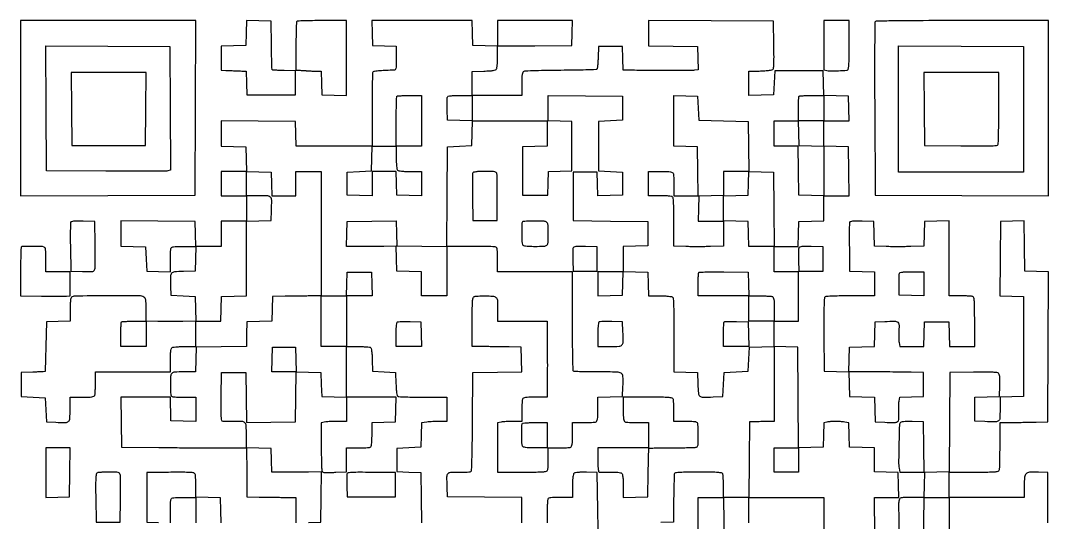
# Model space of a CAD drawing. Extents: x 179 to 1071, y 112 to 1107.
# Drawn here: x 179 to 1071, y 671 to 1107 of the extents above; entities that cross this region are included whole.
import ezdxf

# ---------------------------------------------------------------- set-up
doc = ezdxf.new("R2010")
doc.units = 0

msp = doc.modelspace()

# ---------------------------------------------------------------- linework, layer by layer
for points in [[(179, 1030.993714), (179, 954.987428), (254.75, 955.243714), (330.5, 955.5), (330.756286, 1031.25), (331.012572, 1107), (255.006286, 1107), (179, 1107)], [(223.235953, 1030.25), (223.5, 998.5), (255.5, 998.5), (287.5, 998.5), (287.764047, 1030.25), (288.028094, 1062), (255.5, 1062), (222.971906, 1062)], [(789, 965.533832), (789, 955.067663), (778.25, 954.783832), (767.5, 954.5), (767.216168, 943.75), (766.932337, 933), (777.966168, 933), (789, 933), (789, 943.966168), (789, 954.932337), (799.75, 955.216168), (810.5, 955.5), (810.784983, 965.75), (811.069966, 976), (800.034983, 976), (789, 976)], [(680, 878.466168), (680, 867.932337), (690.75, 868.216168), (701.5, 868.5), (701.784983, 878.75), (702.069966, 889), (691.034983, 889), (680, 889)], [(201, 714.465017), (201, 692.930034), (211.25, 693.215017), (221.5, 693.5), (221.769888, 714.75), (222.039775, 736), (211.519888, 736), (201, 736)], [(854, 725.5), (854, 715), (843.5, 715), (833, 715), (833, 725.5), (833, 736), (843.5, 736), (854, 736)]]:
    msp.add_lwpolyline(points, close=True)
for points in [[(920.236336, 660.25), (919.972671, 693), (930.520167, 693), (941.067663, 693), (940.783832, 703.75), (940.5, 714.5), (930.25, 714.784983), (920, 715.069966), (920, 725.501151), (920, 735.932337), (909.25, 736.216168), (898.5, 736.5), (898.217003, 747.167677), (897.934007, 757.835354), (894.217003, 758.41016, 0.023881), (890.533532, 758.800863, 0.015007), (886.204613, 758.921712, 0.015053), (882.008399, 758.786519, 0.031895), (878.783099, 758.37771), (876.066199, 757.855629), (875.783099, 747.177815), (875.5, 736.5), (864.760536, 736.216275), (854.021072, 735.93255), (853.760536, 779.716275), (853.5, 823.5), (843.25, 823.784983), (833, 824.069966), (833, 835.034983), (833, 846), (843.5, 846), (854, 846), (854, 867.5), (854, 889), (843.5, 889), (833, 889), (833, 900), (833, 911), (843.466168, 911), (853.932337, 911), (854.216168, 921.75), (854.5, 932.5), (865.25, 932.783832), (876, 933.067663), (876, 944.033832), (876, 955), (887.019888, 955), (898.039775, 955), (897.769888, 976.25), (897.5, 997.5), (886.75, 997.783832), (876, 998.067663), (876, 1009.033832), (876, 1020), (887.033832, 1020), (898.067663, 1020), (897.783832, 1030.75), (897.5, 1041.5), (886.783492, 1041.783492), (876.066984, 1042.066984), (875.783492, 1052.783492), (875.5, 1063.5), (854.5, 1063.493916), (833.5, 1063.487833), (833, 1052.993916), (832.5, 1042.5), (821.75, 1042.216168), (811, 1041.932337), (811, 1052.466168), (811, 1063), (816.25, 1063.099481, 0.008072), (821.208049, 1063.273527, 0.009238), (825.93922, 1063.60386, 0.007929), (829.938519, 1064.021455, 0.060621), (831.77036, 1064.471662, 0.2847), (832.43372, 1065.337085, 0.013063), (832.717489, 1069.210038, 0.012376), (832.851667, 1075.235842, 0.002632), (832.77036, 1085.726428), (832.5, 1106.5), (778.25, 1106.758612), (724, 1107.017225), (724, 1096.0285), (724, 1085.039775), (745.25, 1084.769888), (766.5, 1084.5), (766.783479, 1074.386275), (767.066957, 1064.27255), (763.783479, 1063.841506, -0.032212), (760.199431, 1063.604151, -0.000751), (743.271388, 1063.600335, -0.001831), (725.027084, 1063.690427, -0.00199), (707.284983, 1063.913631), (702.069966, 1064), (701.784983, 1074.25), (701.5, 1084.5), (691, 1084.5), (680.5, 1084.5), (680.209289, 1075.009289, -0.007421), (680.041272, 1071.316151, -0.0109), (679.774745, 1068.077245, -0.006487), (679.45923, 1065.390021, -0.16537), (679.138224, 1064.738224, -0.190426), (678.401379, 1064.418798, -0.000836), (669.6486, 1064.147079, -0.003832), (659.650339, 1063.930116, -0.002389), (647.928935, 1063.821632, 0.002669), (636.140273, 1063.705911, 0.004087), (625.924437, 1063.467536, 0.001481), (617.141944, 1063.164709, 0.107292), (615.75, 1062.807513, 0.161388), (614.834885, 1061.893162, 0.076594), (614.315929, 1060.28916, 0.034546), (614.06045, 1057.488016, 0.005472), (614, 1051.964816), (614, 1042), (592.5, 1042), (571, 1042), (571, 1052.406293), (571, 1062.812585), (581.037773, 1063.156293, 0.007004), (585.992145, 1063.395461, 0.026018), (589.096394, 1063.751734, 0.040708), (591.075278, 1064.252106, 0.171312), (592.02246, 1065, 0.108928), (592.395375, 1066.034112, 0.009928), (592.695717, 1068.772493, 0.012482), (592.909696, 1072.089304, 0.009451), (592.984687, 1075.736147), (593, 1084.972294), (625.25, 1085.236147), (657.5, 1085.5), (657.783832, 1096.25), (658.067663, 1107), (625.533832, 1107), (593, 1107), (593, 1095.966168), (593, 1084.932337), (582.25, 1085.216168), (571.5, 1085.5), (571.216168, 1096.25), (570.932337, 1107), (527.432337, 1107), (483.932337, 1107), (484.216168, 1096.25), (484.5, 1085.5), (494.75, 1085.215017), (505, 1084.930034), (505, 1074.465017, -0.003275), (504.955911, 1067.733964, -0.04944), (504.69493, 1065.411428, -0.18565), (504.017191, 1064.37204, -0.151473), (502.75, 1063.944787, 0.00558), (496.467022, 1063.720427, 0.008079), (490.924409, 1063.370713, 0.004836), (486.30096, 1062.95887, 0.114258), (485.067879, 1062.541951, 0.248513), (484.546994, 1061.653076, 0.002541), (484.263524, 1054.162652, 0.006092), (484.060008, 1044.265948, 0.002094), (484, 1029.940983), (484, 998), (451.033832, 998), (418.067663, 998), (417.783832, 1008.75), (417.5, 1019.5), (385.25, 1019.763853), (353, 1020.027706), (353, 1009.047685), (353, 998.067663), (363.75, 997.783832), (374.5, 997.5), (374.783832, 986.75), (375.067663, 976), (364.033832, 976), (353, 976), (353, 965.5), (353, 955), (364, 955), (375, 955), (375, 944), (375, 933), (364, 933), (353, 933), (353, 922), (353, 911), (342.033832, 911), (331.067663, 911), (330.783832, 921.75), (330.5, 932.5), (298.25, 932.763853), (266, 933.027706), (266, 922.047685), (266, 911.067663), (276.75, 910.783832), (287.5, 910.5), (288, 900), (288.5, 889.5), (298.75, 889.215017), (309, 888.930034), (309, 899.358028, -0.005326), (309.059519, 904.945911, -0.030277), (309.302474, 907.908024, -0.062914), (309.767284, 909.600436, -0.205495), (310.581787, 910.393011, -0.0721), (311.638889, 910.632128, -0.005887), (314.475463, 910.821697, -0.007809), (317.880092, 910.955696, -0.00593), (321.615619, 911), (331.067663, 911), (330.783832, 900.25), (330.5, 889.5), (320.2603, 889.215131, 0.013482), (312.473421, 888.788181, 0.195806), (310.060296, 887.567079, 0.179106), (309.075074, 884.958841, 0.010944), (309.203496, 876.496645), (309.5, 868.5), (320, 868), (330.5, 867.5), (330.783193, 856.812989), (331.066386, 846.125978), (319.783193, 845.812989, -0.004045), (314.718417, 845.71349, -0.00255), (308.8035, 845.675316, -0.00256), (302.986655, 845.697217, -0.0047), (298.25, 845.783832), (288, 846.067663), (288, 855.998648, 0.005179), (287.94068, 861.725566, 0.038473), (287.675276, 864.435584, 0.091218), (287.101224, 865.977194, 0.136081), (286.066458, 866.964433, 0.122719), (282.141843, 867.954768, 0.00134), (254.320934, 867.962589, 0.00101), (226.084558, 867.837789, 0.173275), (223.27561, 866.813773, 0.166026), (222.687535, 865.852488, 0.025877), (222.30929, 863.625324, 0.0212), (222.071472, 860.421449, 0.007925), (222, 855.912538), (222, 846.069966), (211.75, 845.784983), (201.5, 845.5), (200.949707, 824, -0.000845), (200.724348, 815.741147, -0.001388), (200.502398, 808.752464, -0.000118), (200.28465, 802.490608, -0.180292), (200.199707, 802.284983, -0.195518), (200.004695, 802.194095, -0.000539), (197.047726, 802.049414, -0.003093), (193.694005, 801.909729, -0.001911), (189.75, 801.784983), (179.5, 801.5), (179.5, 791), (179.5, 780.5), (190, 780), (200.5, 779.5), (201, 769), (201.5, 758.5), (209.496645, 758.203496, 0.010844), (218.056021, 758.071897, 0.184361), (220.636063, 759.0754, 0.198492), (221.794046, 761.513975, 0.012862), (222, 769.519052), (222, 780), (232.393011, 780, 0.005351), (237.960143, 780.059586, 0.030363), (240.913621, 780.30265, 0.063068), (242.601595, 780.76761, 0.205218), (243.393011, 781.581787, 0.07203), (243.632106, 782.638111, 0.005915), (243.821697, 785.465525, 0.007831), (243.955695, 788.859224, 0.005951), (244, 792.581787), (244, 802), (276.5, 802), (309, 802), (309, 811.8, -0.008695), (309.074295, 816.071747, -0.018472), (309.311224, 819.369558, -0.019349), (309.671932, 821.799696, -0.150969), (310.2, 822.8, -0.150969), (311.200304, 823.328068, -0.019349), (313.630442, 823.688776, -0.018472), (316.928253, 823.925705, -0.008695), (321.2, 824), (331, 824), (331, 835), (331, 846), (341.966168, 846), (352.932337, 846), (353.216168, 856.75), (353.5, 867.5), (364.25, 867.783832), (375, 868.067663), (375, 900.5), (375, 932.932337), (385.75, 933.216168), (396.5, 933.5), (396.795054, 942, 0.009927), (396.928151, 950.965089, 0.179688), (395.933469, 953.602972, 0.203196), (393.50249, 954.788355, 0.01319), (385.480948, 955), (375, 955), (375, 965.533832), (375, 976.067663), (385.75, 975.783832), (396.5, 975.5), (396.784983, 965.25), (397.069966, 955), (407.534983, 955), (418, 955), (418, 965.5), (418, 976), (429, 976), (440, 976), (440, 922), (440, 868), (429.75, 867.902492, 0.000362), (425.032594, 867.8542, 0.000201), (419.279688, 867.788832, 0.0002), (413.45558, 867.717978, 0.000324), (408.5, 867.652492), (397.5, 867.5), (397.216508, 856.783492), (396.933016, 846.066984), (386.216508, 845.783492), (375.5, 845.5), (375.216365, 834.769409), (374.93273, 824.038817), (353.216365, 823.769409), (331.5, 823.5), (331.216168, 812.75), (330.932337, 802), (320.5828, 802, 0.013006), (312.694238, 801.794773, 0.196913), (310.266387, 800.649204, 0.176581), (309.203904, 798.075541, 0.010071), (309.013655, 789.356989, 0.00766), (309.071521, 785.115935, 0.037109), (309.319308, 782.722219, 0.073747), (309.79184, 781.317789, 0.185226), (310.581787, 780.606989, 0.07203), (311.638111, 780.367894, 0.005915), (314.465525, 780.178303, 0.007831), (317.859224, 780.044305, 0.005951), (321.581787, 780), (331, 780), (331, 769.466168), (331, 758.932337), (320.25, 759.216168), (309.5, 759.5), (309.395178, 764.5, 0.000547), (309.344591, 766.793283, 0.000309), (309.278501, 769.573437, 0.000308), (309.208383, 772.377327, 0.000507), (309.145178, 774.75), (309, 780), (287.480498, 780), (265.960995, 780), (266.230498, 758.25), (266.5, 736.5), (299, 736.287155, 0.000274), (313.033696, 736.202927, 0.000211), (328.336345, 736.125919, 0.000213), (342.631168, 736.066122, 0.000512), (353.230112, 736.037155), (374.960225, 736), (375.230112, 714.75), (375.5, 693.5), (386, 693.296894, 0.001202), (390.797098, 693.215634, 0.000693), (396.573437, 693.139675, 0.000692), (402.373532, 693.079466, 0.001159), (407.25, 693.046894), (418, 693), (418, 682), (418, 671)], [(614, 671), (614, 681.986147), (614, 692.972294), (581.75, 693.236147), (549.5, 693.5), (549.204946, 702, -0.009442), (549.062909, 710.980988, -0.170185), (550.008856, 713.653353, -0.215411), (552.338827, 714.834282, -0.016235), (559.599255, 714.923592, 0.009199), (563.318365, 714.917009, 0.013296), (566.602507, 715.059031, 0.008936), (569.304717, 715.296566, 0.171618), (570.054646, 715.654646, 0.191112), (570.447476, 716.564116, 0.000692), (570.788572, 728.456116, 0.003384), (571.072049, 742.265844, 0.001902), (571.238982, 759.038982), (571.5, 801.5), (592.783629, 801.769986), (614.067258, 802.039971), (613.783629, 812.769986), (613.5, 823.5), (603, 823.675726, 0.000788), (598.202906, 823.748445, 0.000454), (592.426563, 823.821651, 0.000454), (586.626468, 823.884622, 0.00076), (581.75, 823.925726), (571, 824), (571, 845.393011, -0.002045), (571.049566, 857.514173, -0.015901), (571.275578, 863.164693, -0.030015), (571.696146, 866.337463, -0.258697), (572.581787, 867.393011, -0.069666), (573.612488, 867.631409, -0.006839), (576.16144, 867.821697, -0.008541), (579.220668, 867.955641, -0.006668), (582.546604, 868, -0.021358), (588.706034, 867.736777, -0.147987), (591.480535, 866.630986, -0.194869), (592.77219, 864.336814, -0.041796), (592.978634, 859.682384, 0.005098), (592.922241, 857.739797, 0.002709), (592.889974, 855.333263, 0.002695), (592.883579, 852.872867, 0.004182), (592.907263, 850.75), (593, 846), (614.5, 846), (636, 846), (636.058036, 836.25, -0.00064), (636.118849, 823.231884, -0.000695), (636.14419, 810.563752, -0.000743), (636.134231, 799.191061, -0.00151), (636.086114, 790.25), (636, 780), (625.606989, 780, 0.005351), (620.039857, 779.940414, 0.030363), (617.086379, 779.69735, 0.063068), (615.398405, 779.23239, 0.205218), (614.606989, 778.418213, 0.070946), (614.368222, 777.373807, 0.006338), (614.178303, 774.68135, 0.008159), (614.044331, 771.449196, 0.006277), (614, 767.918213), (614, 759), (606.625, 759, 0.007518), (603.572264, 758.954094, 0.007345), (600.498437, 758.816406, 0.007268), (597.804077, 758.616689, 0.027225), (596.125, 758.375), (593, 757.75), (593, 736.375), (593, 715), (614.393011, 715, 0.002045), (626.514173, 715.049566, 0.015901), (632.164693, 715.275578, 0.030015), (635.337463, 715.696146, 0.258697), (636.393011, 716.581787, 0.070946), (636.631778, 717.626193, 0.006338), (636.821697, 720.31865, 0.008159), (636.955669, 723.550804, 0.006277), (637, 727.081787), (637, 736), (645.918213, 736, 0.006277), (649.449196, 736.044331, 0.008159), (652.68135, 736.178303, 0.006338), (655.373807, 736.368222, 0.070946), (656.418213, 736.606989, 0.205218), (657.23239, 737.398405, 0.063068), (657.69735, 739.086379, 0.030363), (657.940414, 742.039857, 0.005351), (658, 747.606989), (658, 758), (667.418213, 758, 0.005951), (671.140776, 758.044305, 0.007831), (674.534475, 758.178303, 0.005915), (677.361889, 758.367894, 0.07203), (678.418213, 758.606989, 0.20495), (679.232073, 759.397282, 0.063217), (679.697178, 761.080966, 0.030446), (679.940349, 764.026092, 0.005377), (680, 769.573157), (680, 779.932337), (690.75, 780.216168), (701.5, 780.5), (701.795054, 789, 0.016626), (701.808325, 798.158878, 0.253736), (700.263919, 800.802115, 0.13331), (696.677207, 801.833375, 0.003728), (680.427934, 801.954545, -0.002646), (672.485055, 801.996578, -0.004121), (665.641265, 802.125433, -0.001283), (659.721873, 802.300896, -0.131087), (658.941282, 802.53629, -0.253402), (658.524276, 803.263147, -0.000721), (658.258867, 814.767474, -0.003642), (658.061967, 828.496959, -0.001764), (658, 846.059017), (658, 889), (625.5, 889), (593, 889), (593, 899.393011, 0.005351), (592.940414, 904.960143, 0.030363), (592.69735, 907.913621, 0.063068), (592.23239, 909.601595, 0.205218), (591.418213, 910.393011, 0.083081), (590.220188, 910.636645, 0.001833), (584.287296, 910.821697, 0.004115), (577.323671, 910.956006, 0.002764), (569.363986, 911), (548.891548, 911), (549.004205, 900.25, -0.001254), (549.043219, 895.356276, -0.000736), (549.066605, 889.5, -0.000736), (549.072759, 883.643721, -0.001254), (549.058431, 878.75), (549, 868), (538, 868), (527, 868), (527, 878.466168), (527, 888.932337), (516.25, 889.216168), (505.5, 889.5), (505.215624, 900.303679), (504.931248, 911.107358), (494.215624, 910.995248, -0.001257), (489.332855, 910.956441, -0.000734), (483.479964, 910.933234, -0.000734), (477.620592, 910.927205, -0.001245), (472.716168, 910.941569), (461.932337, 911), (462.216168, 921.75), (462.5, 932.5), (483.715968, 932.769789), (504.931935, 933.039577), (505.215968, 922.269789), (505.5, 911.5), (527.239363, 911.230527), (548.978726, 910.961055), (549.239363, 954.230527), (549.5, 997.5), (560, 998), (570.5, 998.5), (570.783485, 1009.215829), (571.06697, 1019.931657), (560.283485, 1020.215829), (549.5, 1020.5), (549.210159, 1029.924983, -0.005394), (549.136178, 1033.631743, -0.007376), (549.154817, 1036.970602, -0.005045), (549.239658, 1039.758353, -0.081654), (549.428774, 1040.674983, -0.241018), (550.150647, 1041.322788, -0.034741), (552.157558, 1041.706476, -0.023677), (555.342601, 1041.936534, -0.00619), (560.468615, 1042), (571, 1042), (571, 1031), (571, 1020), (603.5, 1020), (636, 1020), (636, 1009.033832), (636, 998.067663), (625.25, 997.783832), (614.5, 997.5), (614.5, 976.5), (614.5, 955.5), (625.5, 955.5), (636.5, 955.5), (636.784601, 965.715399), (637.069202, 975.930798), (647.284601, 976.215399), (657.5, 976.5), (657.5, 998), (657.5, 1019.5), (647.25, 1019.784983), (637, 1020.069966), (637, 1031.048836), (637, 1042.027706), (669.25, 1041.763853), (701.5, 1041.5), (701.5, 1031), (701.5, 1020.5), (691, 1020), (680.5, 1019.5), (680.5, 998), (680.5, 976.5), (691, 976), (701.5, 975.5), (701.5, 965.5), (701.5, 955.5), (690.785353, 955.216527), (680.070705, 954.933054), (679.785353, 965.216527), (679.5, 975.5), (669, 975.5), (658.5, 975.5), (658.5, 954.5), (658.5, 933.5), (691, 933), (723.5, 932.5), (723.5, 922), (723.5, 911.5), (712.75, 911.216168), (702, 910.932337), (702, 900), (702, 889.067663), (712.75, 888.783832), (723.5, 888.5), (723.784983, 878.25), (724.069966, 868), (733.834983, 868, -0.00874), (738.089346, 867.925625, -0.018513), (741.377065, 867.688556, -0.019392), (743.800997, 867.327709, -0.150838), (744.8, 866.8, -0.184164), (745.419999, 865.415935, -0.00513), (745.731111, 858.751177, -0.0072), (745.941816, 849.169747, -0.001897), (746, 833.834983), (746, 802.069966), (756.25, 801.784983), (766.5, 801.5), (766.784869, 791.2603, 0.013827), (767.218122, 783.45705, 0.200378), (768.466432, 781.051258, 0.174565), (771.13313, 780.074823, 0.010012), (780, 780.204946), (788.5, 780.5), (789, 791), (789.5, 801.5), (800, 802), (810.5, 802.5), (811, 813), (811.5, 823.5), (822.25, 823.783832), (833, 824.067663), (833, 791.533832), (833, 759), (829.25, 758.939517, 0.001334), (827.337915, 758.903575, 0.000447), (824.545313, 758.84113, 0.000445), (821.454977, 758.76651, 0.000509), (818.5, 758.689517), (811.5, 758.5), (811.236292, 725.715545), (810.972583, 692.931089), (832.736292, 693.001185, -0.000282), (841.855632, 693.025405, -0.000258), (851.258994, 693.040221, -0.000258), (859.662025, 693.044804, -0.000838), (865.230498, 693.035641), (875.960995, 693), (876.230498, 671.25), (876.5, 649.5)], [(1070.5, 671), (1070.5, 714.5), (1062.259538, 714.790288, 0.017872), (1054.49937, 714.786195, 0.184841), (1051.608188, 713.557606, 0.185014), (1050.277655, 710.713153, 0.017911), (1050, 702.964816), (1050, 693), (1017.5, 693), (985, 693), (985, 704), (985, 715), (1006.393011, 715, 0.002045), (1018.514173, 715.049566, 0.015901), (1024.164693, 715.275578, 0.030015), (1027.337463, 715.696146, 0.258697), (1028.393011, 716.581787, 0.082815), (1028.636501, 717.775876, 0.001919), (1028.821697, 723.5499, 0.004216), (1028.955997, 730.334577, 0.00284), (1029, 738.081787), (1029, 758), (1039.75, 758.103259, 0.000377), (1044.591763, 758.153419, 0.000234), (1050.279687, 758.219291, 0.000234), (1055.896406, 758.289594, 0.000422), (1060.5, 758.353259), (1070.5, 758.5), (1070.75723, 823.714937), (1071.014459, 888.929874), (1060.75723, 889.214937), (1050.5, 889.5), (1050.230401, 911.284767), (1049.960802, 933.069533), (1039.730401, 932.784767), (1029.5, 932.5), (1029.236193, 900.285136), (1028.972387, 868.070271), (1039.236193, 867.785136), (1049.5, 867.5), (1049.5, 824), (1049.5, 780.5), (1039.25, 780.215017), (1029, 779.930034), (1029, 769.581594, -0.011689), (1028.815101, 761.673457, -0.213683), (1027.706676, 759.47936, -0.17416), (1025.230731, 758.611556, -0.007302), (1015.75, 758.823474), (1007, 759.146947), (1007, 769.539642), (1007, 779.932337), (1017.75, 780.216168), (1028.5, 780.5), (1028.784391, 790.099013, 0.006995), (1028.859386, 794.897147, 0.026499), (1028.70541, 797.893244, 0.042577), (1028.334732, 799.82653, 0.152039), (1027.65651, 800.870108, 0.154375), (1026.27089, 801.433841, 0.009682), (1021.812045, 801.704822, 0.010399), (1015.430249, 801.835917, 0.003262), (1005.87212, 801.771094), (985.5, 801.5), (985.239403, 758.283724), (984.978805, 715.067448), (974.239403, 714.783724), (963.5, 714.5), (963.216168, 703.75), (962.932337, 693), (952.573157, 693, 0.00574), (947.230638, 692.938667, 0.027745), (944.204923, 692.700856, 0.050876), (942.413809, 692.270931, 0.220249), (941.649257, 691.528361, 0.092552), (940.997771, 687.984983, 0.002153), (941.118136, 670.921543, 0.001755), (941.375449, 653.617629, 0.118809)], [(428.769409, 671.216365), (439.5, 671.5), (439.769762, 693.34307), (440.039523, 715.18614), (428.769762, 714.984003, -0.002085), (423.712633, 714.914388, -0.001316), (417.809831, 714.873282, -0.001321), (412.007122, 714.863476, -0.002431), (407.284983, 714.890933), (397.069966, 715), (396.784983, 725.25), (396.5, 735.5), (385.75, 735.783832), (375, 736.067663), (375, 746.966444, 0.011627), (374.806437, 755.289274, 0.179699), (373.704635, 757.880046, 0.199326), (371.225391, 758.985997, 0.01479), (363.653229, 758.959644, -0.002513), (360.784692, 758.879209, -0.003004), (358.081357, 758.833246, -0.002589), (355.802733, 758.819994, -0.01968), (354.730112, 758.861543, -0.311087), (353.726515, 759.675215, -0.054133), (353.270254, 762.208785, -0.019039), (353.108046, 767.28505, -0.001643), (353.230112, 780.25), (353.5, 801.5), (364, 801.5), (374.5, 801.5), (374.769438, 779.773026), (375.038876, 758.046051), (396.269438, 758.273026), (417.5, 758.5), (417.769502, 780.25), (418.039005, 802), (407.485671, 802), (396.932337, 802), (397.216168, 812.75), (397.5, 823.5), (407.5, 823.5), (417.5, 823.5), (417.783492, 812.783492), (418.066984, 802.066984), (428.783492, 801.783492), (439.5, 801.5), (440, 791), (440.5, 780.5), (451.25, 780.216168), (462, 779.932337), (462, 801.966168), (462, 824), (451, 824), (440, 824), (440, 846), (440, 868), (450.965017, 868), (461.930034, 868), (462.215017, 878.25), (462.5, 888.5), (473, 888.5), (483.5, 888.5), (483.784983, 878.25), (484.069966, 868), (473.034983, 868), (462, 868), (462, 846), (462, 824), (471.75, 823.984687, -0.007309), (475.573123, 823.922789, -0.010173), (478.991726, 823.747767, -0.006962), (481.827893, 823.504905, -0.117226), (482.711195, 823.199653, -0.199883), (483.262532, 822.411, -0.01918), (483.684251, 820.055937, -0.019108), (484.012968, 816.800174, -0.00836), (484.211195, 812.464966), (484.5, 802.5), (494.5, 802), (504.5, 801.5), (504.788805, 791.535034, 0.00836), (504.987032, 787.199826, 0.019108), (505.315749, 783.944063, 0.01918), (505.737468, 781.589, 0.199883), (506.288805, 780.800347, 0.131294), (507.274703, 780.489938, 0.002049), (513.239524, 780.252233, 0.005289), (520.209892, 780.076871, 0.003459), (528.25, 780.015313), (549, 780), (549, 769.5), (549, 759), (542.639571, 759, 0.008299), (539.867556, 758.953989, 0.00608), (536.794191, 758.814506, 0.006146), (533.886366, 758.611198, 0.013531), (531.672069, 758.36853), (527.064996, 757.737061), (526.782498, 747.11853), (526.5, 736.5), (516, 736), (505.5, 735.5), (505.5, 725.5), (505.5, 715.5), (516, 715), (526.5, 714.5), (526.769502, 692.75), (527.039005, 671)], [(353.067663, 671), (352.783832, 681.75), (352.5, 692.5), (341.75, 692.783832), (331, 693.067663), (331, 703.51478, 0.003678), (330.951487, 710.109424, 0.04695), (330.683747, 712.566377, 0.150102), (330.014382, 713.790604, 0.137333), (328.75, 714.480522, 0.051289), (327.16757, 714.677845, 0.002227), (321.579687, 714.773489, 0.003771), (314.942521, 714.807466, 0.002678), (307.5, 714.749574), (288.5, 714.5), (288.5, 693), (288.5, 671.5), (298.75, 671.215017)], [(680.5, 649.5), (680, 682), (679.5, 714.5), (670.149285, 714.788859, 0.009044), (666.042317, 714.84141, 0.018924), (662.849829, 714.703614, 0.020746), (660.486141, 714.412685, 0.132968), (659.399285, 713.916414, 0.154085), (658.728754, 712.875583, 0.035127), (658.314808, 710.794146, 0.024181), (658.070162, 707.653266, 0.007345), (658, 702.877555), (658, 693), (647.606989, 693, 0.005351), (642.039857, 692.940414, 0.030363), (639.086379, 692.69735, 0.063068), (637.398405, 692.23239, 0.205218), (636.606989, 691.418213, 0.07203), (636.367894, 690.361889, 0.005915), (636.178303, 687.534475, 0.007831), (636.044305, 684.140776, 0.005951), (636, 680.418213), (636, 671)], [(811, 671), (811, 693), (800, 693), (789, 693), (789, 702.418213, 0.005783), (788.956981, 706.137508, 0.007659), (788.826821, 709.521123, 0.005695), (788.64285, 712.340671, 0.072592), (788.410454, 713.372758, 0.260089), (787.391027, 714.223571, 0.028438), (784.251636, 714.633114, 0.015983), (778.750798, 714.858209, 0.002234), (767.361626, 714.909091, 0.002951), (757.500107, 714.850888, 0.011439), (751.391168, 714.638937, 0.009733), (747.255525, 714.319759, 0.287702), (746.457512, 713.704545, 0.079479), (746.272337, 712.767663, 0.001055), (746.068049, 706.83196, 0.002991), (745.886766, 699.94383, 0.001957), (745.75634, 692), (745.5, 671.5), (734.75, 671.216168)], [(309, 670.930034), (309, 680.383229, -0.005929), (309.044304, 684.119197, -0.007809), (309.178303, 687.524199, -0.005887), (309.367871, 690.361085, -0.072102), (309.606989, 691.418213, -0.205218), (310.398405, 692.23239, -0.063068), (312.086379, 692.69735, -0.030363), (315.039857, 692.940414, -0.005351), (320.606989, 693), (331, 693), (331, 682), (331, 671)]]:
    msp.add_lwpolyline(points, format="xyb")
for points in [[(374.784171, 1096.283485), (374.5, 1085.5), (363.75, 1085.216168), (353, 1084.932337), (353, 1074.466168), (353, 1064), (357.25, 1063.788296, 0.001158), (359.167431, 1063.697233, 0.000711), (361.426562, 1063.598404, 0.000713), (363.661971, 1063.50699, 0.001274), (365.5, 1063.439142, -0.001213), (367.230151, 1063.375488, -0.000927), (369.122536, 1063.297757, -0.000937), (370.894512, 1063.218354, -0.002212), (372.215017, 1063.150846), (374.930034, 1063), (375.215017, 1052.75), (375.5, 1042.5), (396.5, 1042.5), (417.5, 1042.5), (417.5, 1052.909431), (417.5, 1063.318861), (407.662059, 1063.580705, -0.003918), (403.860605, 1063.711702, -0.006113), (400.589461, 1063.890184, -0.002146), (397.785404, 1064.089684, -0.179408), (397.400112, 1064.266554, -0.190311), (397.224471, 1064.671474, -0.00053), (397.030731, 1070.706769, -0.003034), (396.859865, 1077.550368, -0.001877), (396.738054, 1085.59528), (396.5, 1106.5), (385.784171, 1106.783485), (375.068343, 1107.06697)], [(418.666667, 1106.333333, 0.189545), (418.396201, 1105.712325, 0.001277), (418.195833, 1099.742708, 0.004756), (418.048097, 1092.867578, 0.002993), (418, 1084.833333), (418, 1064), (421.75, 1063.85194, -0.00343), (423.295703, 1063.780288, -0.003438), (424.839063, 1063.687483, -0.00336), (426.18439, 1063.588211, -0.01368), (427, 1063.5, 0.018873), (427.897879, 1063.412313, 0.002718), (429.738161, 1063.312517, 0.003081), (431.916958, 1063.21969, 0.002629), (434.215017, 1063.14806), (439.930034, 1063), (440.215017, 1052.75), (440.5, 1042.5), (451.25, 1042.216168), (462, 1041.932337), (462, 1074.466168), (462, 1107), (440.666667, 1107, 0.002923), (432.440703, 1106.951908, 0.00465), (425.404167, 1106.804167, 0.001222), (419.28868, 1106.603893, 0.189785)], [(876, 1085.579455), (876, 1064.158911), (878.75, 1063.632373, 0.038072), (880.917975, 1063.386187, 0.013059), (884.080322, 1063.351877, 0.008361), (888.739368, 1063.50096, 0.002156), (896.25, 1063.899556, 0.318369), (897.249305, 1064.697425, 0.049975), (897.728483, 1067.320194, 0.018528), (897.956287, 1072.519324, 0.001684), (898, 1085.5), (898, 1107), (887, 1107), (876, 1107)], [(920.460009, 1105.75, 0.090591), (920.266358, 1104.709509, 0.000109), (920.198937, 1082.982812, 0.000984), (920.176611, 1058.652573, 0.000605), (920.241394, 1030), (920.5, 955.5), (995.75, 955.243674), (1071, 954.987348), (1071, 1030.993674), (1071, 1107), (995.968615, 1107, 0.000668), (957.448289, 1106.948566, 0.003471), (936.19131, 1106.744245, 0.001205), (921.475143, 1106.465155, 0.305157)], [(308.758677, 1030.77123), (309.017354, 977.04246), (306.758677, 976.494347, -0.057902), (304.987826, 976.276519, -0.000418), (290.035361, 976.188577, -0.001589), (272.903102, 976.156579, -0.001017), (253, 976.223117), (201.5, 976.5), (201.241383, 1030.758691), (200.982767, 1085.017383), (254.741383, 1084.758691), (308.5, 1084.5)], [(1049.5, 1030), (1049.5, 975.5), (995.211905, 975.5), (940.92381, 975.5), (940.942857, 1025.75, -0.000032), (940.951538, 1045.331386, -0.000047), (940.961905, 1062.563467, -0.000022), (940.972765, 1077.239555, -0.00086), (940.980952, 1080.508612), (941, 1085.017225), (995.25, 1084.758612), (1049.5, 1084.5)], [(963.235953, 1030.25), (963.5, 998.5), (994.93202, 998.235498, 0.001697), (1010.901959, 998.155315, 0.00816), (1019.995146, 998.288929, 0.006635), (1026.009704, 998.555446, 0.241447), (1027.166708, 999.235498, 0.134731), (1027.492293, 1000.296498, 0.001088), (1027.738089, 1009.161365, 0.003824), (1027.920853, 1019.372002, 0.002438), (1027.984687, 1031.25), (1028, 1062), (995.485953, 1062), (962.971906, 1062)], [(527, 1020), (527, 998), (516, 998), (505, 998), (505, 988.2, 0.008695), (505.074295, 983.928253, 0.018472), (505.311224, 980.630442, 0.019349), (505.671932, 978.200304, 0.150969), (506.2, 977.2, 0.150969), (507.200304, 976.671932, 0.019349), (509.630442, 976.311224, 0.018472), (512.928253, 976.074295, 0.008695), (517.2, 976), (527, 976), (527, 965.466168), (527, 954.932337), (516.25, 955.216168), (505.5, 955.5), (505.215017, 965.75), (504.930034, 976), (494.465017, 976), (484, 976), (484, 965.466168), (484, 954.932337), (473.25, 955.216168), (462.5, 955.5), (462.5, 965.5), (462.5, 975.5), (473, 976), (483.5, 976.5), (483.783832, 987.25), (484.067663, 998), (494.533832, 998), (505, 998), (505, 1019.333333, -0.002923), (505.048092, 1027.559297, -0.00465), (505.195833, 1034.595833, -0.001222), (505.396107, 1040.71132, -0.189785), (505.666667, 1041.333333, -0.178563), (506.245497, 1041.600197, -0.004516), (509.172917, 1041.804167, -0.009111), (512.658388, 1041.951724, -0.006022), (516.666667, 1042), (527, 1042)], [(767, 1031), (767.5, 1020.5), (789, 1020), (810.5, 1019.5), (810.769409, 997.783635), (811.038817, 976.06727), (821.769409, 975.783635), (832.5, 975.5), (832.763853, 943.25), (833.027706, 911), (822.047685, 911), (811.067663, 911), (810.783832, 921.75), (810.5, 932.5), (799.75, 932.783832), (789, 933.067663), (789, 922.096216), (789, 911.124768), (777.75, 910.812384, -0.004056), (772.698016, 910.713112, -0.002552), (766.79375, 910.675138, -0.002561), (760.984411, 910.697181, -0.004692), (756.25, 910.783832), (746, 911.067663), (746, 931.833832, 0.003175), (745.937913, 941.609845, 0.010469), (745.721107, 948.052608, 0.00935), (745.391809, 952.538621, 0.175114), (744.8, 953.8, 0.150969), (743.799696, 954.328068, 0.019349), (741.369558, 954.688776, 0.018472), (738.071747, 954.925705, 0.008695), (733.8, 955), (724, 955), (724, 965.5), (724, 976), (734.393011, 976, -0.005351), (739.960143, 975.940414, -0.030363), (742.913621, 975.69735, -0.063068), (744.601595, 975.23239, -0.205218), (745.393011, 974.418213, -0.070946), (745.631778, 973.373807, -0.006338), (745.821697, 970.68135, -0.008159), (745.955669, 967.449196, -0.006277), (746, 963.918213), (746, 955), (756.519888, 955), (767.039775, 955), (766.769888, 976.25), (766.5, 997.5), (756.25, 997.784983), (746, 998.069966), (746, 1020.069966), (746, 1042.069966), (756.25, 1041.784983), (766.5, 1041.5)], [(876, 1031), (876, 1020), (864.966168, 1020), (853.932337, 1020), (854.216168, 1009.25), (854.5, 998.5), (865.25, 998.216168), (876, 997.932337), (876, 976.432337), (876, 954.932337), (865.25, 955.216168), (854.5, 955.5), (854.230112, 976.75), (853.960225, 998), (843.480112, 998), (833, 998), (833, 1009), (833, 1020), (843.5, 1020), (854, 1020), (854, 1030.333333, -0.006022), (854.048276, 1034.341612, -0.009111), (854.195833, 1037.827083, -0.004516), (854.399803, 1040.754503, -0.178563), (854.666667, 1041.333333, -0.178563), (855.245497, 1041.600197, -0.004516), (858.172917, 1041.804167, -0.009111), (861.658388, 1041.951724, -0.006022), (865.666667, 1042), (876, 1042)], [(571.446735, 974.72179, 0.087882), (571.255547, 973.733509, 0.001374), (571.180187, 967.95234, 0.003602), (571.159428, 961.218274, 0.002373), (571.22812, 953.47179), (571.5, 933.5), (582, 933.5), (592.5, 933.5), (592.707154, 952.5, 0.002446), (592.75188, 959.942523, 0.003444), (592.713571, 966.579688, 0.002027), (592.620126, 972.169582, 0.046984), (592.438102, 973.75, 0.134745), (591.786739, 975.012081, 0.155013), (590.613822, 975.681929, 0.048978), (588.252433, 975.950958, 0.00389), (581.949563, 976, 0.006863), (577.206677, 975.934897, 0.023418), (574.128555, 975.705837, 0.031764), (572.135656, 975.333685, 0.243728)], [(222.460699, 931.75818, 0.087787), (222.264261, 930.743783, 0.001376), (222.184809, 924.817509, 0.003604), (222.161015, 917.914021, 0.002374), (222.228584, 909.973), (222.5, 889.5), (232.722245, 889.215323, 0.003551), (239.275298, 889.079402, 0.049294), (241.631456, 889.279857, 0.160964), (242.811162, 889.928278, 0.127702), (243.505956, 891.215323, 0.054764), (243.719172, 892.826644, 0.002348), (243.819151, 898.557001, 0.003993), (243.85157, 905.36337, 0.002831), (243.783711, 913), (243.5, 932.5), (233.232115, 932.785181, 0.006024), (228.155199, 932.864994, 0.024688), (225.079318, 932.724352, 0.038626), (223.174323, 932.392889, 0.243366)], [(614.666667, 932.333333, 0.194545), (614.094835, 930.984992, 0.003449), (614.015137, 922.950674, 0.005978), (614.083943, 915.248955, 0.086595), (614.606989, 912.581787, 0.204366), (615.394846, 911.768616, 0.063541), (617.06926, 911.303198, 0.030628), (619.996324, 911.059794, 0.005432), (625.5, 911, 0.010693), (633.331075, 911.167501, 0.174169), (635.727575, 912.14602, 0.198106), (636.798341, 914.379077, 0.01447), (636.986345, 921.331787, 0.011823), (636.783612, 929.264963, 0.183563), (635.711317, 931.716807, 0.188466), (633.292823, 932.805185, 0.012578), (625.550035, 933, 0.00609), (621.586473, 932.95172, 0.009205), (618.138656, 932.804167, 0.004604), (615.244584, 932.600126, 0.178305)], [(898.460699, 931.75818, 0.087787), (898.264261, 930.743783, 0.001376), (898.184809, 924.817509, 0.003604), (898.161015, 917.914021, 0.002374), (898.228584, 909.973), (898.5, 889.5), (909.25, 889.216168), (920, 888.932337), (920, 878.466168), (920, 868), (899.25, 867.984687, 0.003606), (891.206189, 867.920739, 0.005493), (884.223926, 867.738127, 0.002207), (878.260062, 867.490203, 0.130645), (877.235705, 867.166836, 0.241759), (876.554811, 866.006827, 0.006458), (876.289065, 859.895282, 0.008037), (876.155496, 850.662586, 0.001667), (876.235705, 834.432148), (876.5, 802.5), (887.216508, 802.216508), (897.933016, 801.933016), (898.216508, 791.216508), (898.5, 780.5), (909.216508, 780.216508), (919.933016, 779.933016), (920.216508, 769.216508), (920.5, 758.5), (929, 758.204946, 0.007777), (937.523363, 758.041756, 0.143669), (940.089666, 758.784702, 0.243566), (941.194544, 760.688779, 0.026107), (941.17218, 765.958634, -0.010539), (941.067959, 768.904226, -0.009623), (941.083015, 771.942443, -0.009676), (941.201259, 774.655746, -0.030645), (941.426344, 776.459072), (942.077661, 779.930891), (952.288831, 780.215446), (962.5, 780.5), (962.5, 791), (962.5, 801.5), (952, 801.703106, 0.00223), (946.524462, 801.78459, 0.000669), (938.185374, 801.860325, 0.000671), (928.826318, 801.920247, 0.000727), (919.716168, 801.953106), (897.932337, 802), (898.216168, 812.75), (898.5, 823.5), (909.216508, 823.783492), (919.933016, 824.066984), (920.216508, 834.783492), (920.5, 845.5), (929, 845.795054, -0.00785), (937.595844, 845.958389, -0.142036), (940.211735, 845.209336, -0.247296), (941.321067, 843.293514, -0.027864), (941.2395, 838.103251, 0.011669), (941.099228, 835.188678, 0.010416), (941.087343, 832.158076, 0.010511), (941.190714, 829.434183, 0.031634), (941.417317, 827.589047), (942.090626, 824), (952.511481, 824), (962.932337, 824), (963.216168, 834.75), (963.5, 845.5), (974, 845.5), (984.5, 845.5), (984.783832, 834.75), (985.067663, 824), (996.033832, 824), (1007, 824), (1007, 845.393011, 0.002045), (1006.950434, 857.514173, 0.015901), (1006.724422, 863.164693, 0.030015), (1006.303854, 866.337463, 0.258697), (1005.418213, 867.393011, 0.07203), (1004.361889, 867.632106, 0.005915), (1001.534475, 867.821697, 0.007831), (998.140776, 867.955695, 0.005951), (994.418213, 868), (985, 868), (985, 900.533832), (985, 933.067663), (974.25, 932.783832), (963.5, 932.5), (963.216795, 921.811779), (962.93359, 911.123557), (951.716795, 910.811779, -0.004062), (946.679948, 910.712714, -0.002556), (940.793834, 910.674861, -0.002565), (935.002673, 910.696928, -0.0047), (930.283492, 910.783492), (920.066984, 911.066984), (919.783492, 921.783492), (919.5, 932.5), (909.232115, 932.785181, 0.006024), (904.155199, 932.864994, 0.024688), (901.079318, 932.724352, 0.038626), (899.174323, 932.392889, 0.243366)], [(179.666667, 910.333333, 0.189524), (179.39621, 909.712413, 0.001282), (179.195833, 903.755252, 0.004766), (179.048097, 896.893906, 0.002999), (179, 888.876035), (179, 868.085404), (197.25, 867.792702, 0.001846), (204.476748, 867.703481, 0.002404), (211.09375, 867.67803, 0.001789), (216.638195, 867.703194, 0.022005), (218.75, 867.813358), (222, 868.126717), (222, 878.563358), (222, 889), (211.5, 889), (201, 889), (201, 899.393011, 0.005351), (200.940414, 904.960143, 0.030363), (200.69735, 907.913621, 0.063068), (200.23239, 909.601595, 0.205218), (199.418213, 910.393011, 0.086595), (196.751045, 910.916057, 0.005978), (189.049326, 910.984863, 0.003449), (181.015008, 910.905165, 0.194545)], [(658.442274, 909.710164, 0.081166), (658.248144, 908.773814, 0.005233), (658.158783, 905.980936, 0.007531), (658.137174, 902.634259, 0.005535), (658.210159, 898.924983), (658.5, 889.5), (669, 889.5), (679.5, 889.5), (679.5, 900), (679.5, 910.5), (669.232115, 910.785181, 0.005823), (664.049899, 910.868732, 0.025951), (661.012272, 910.724596, 0.043922), (659.172333, 910.376284, 0.236652)], [(854.442274, 909.710164, 0.081166), (854.248144, 908.773814, 0.005233), (854.158783, 905.980936, 0.007531), (854.137174, 902.634259, 0.005535), (854.210159, 898.924983), (854.5, 889.5), (865, 889.5), (875.5, 889.5), (875.5, 900), (875.5, 910.5), (865.232115, 910.785181, 0.005823), (860.049899, 910.868732, 0.025951), (857.012272, 910.724596, 0.043922), (855.172333, 910.376284, 0.236652)], [(810.784983, 878.25), (811.069966, 868), (820.453196, 868, -0.005972), (824.162354, 867.955693, -0.007853), (827.544751, 867.821697, -0.005943), (830.362696, 867.632084, -0.071958), (831.418213, 867.393011, -0.205218), (832.23239, 866.601595, -0.063068), (832.69735, 864.913621, -0.030363), (832.940414, 861.960143, -0.005351), (833, 856.393011), (833, 846), (822, 846), (811, 846), (811, 857.076154), (811, 868.152308), (800.25, 867.990215, -0.001854), (795.321984, 867.934182, -0.00105), (789.353125, 867.900982, -0.001048), (783.336777, 867.892771, -0.001727), (778.25, 867.914061), (767, 868), (767, 877.833333, -0.006509), (767.049706, 881.651264, -0.009772), (767.201516, 884.979641, -0.005153), (767.411913, 887.763694, -0.176722), (767.686013, 888.35268, -0.192551), (768.324385, 888.626314, -0.001338), (774.358056, 888.758056, -0.004901), (781.311969, 888.823103, -0.003085), (789.436013, 888.769346), (810.5, 888.5)], [(963, 878.466168), (963, 867.932337), (952.25, 868.216168), (941.5, 868.5), (941.399752, 877.5, -0.00485), (941.39466, 881.038519, -0.006639), (941.463265, 884.223438, -0.004482), (941.579856, 886.884985, -0.074621), (941.756741, 887.75, -0.253359), (942.431857, 888.346737, -0.028227), (944.527558, 888.708933, -0.022045), (947.727234, 888.935258, -0.006633), (952.606989, 889), (963, 889)], [(288, 835), (288, 824), (277, 824), (266, 824), (266, 834.333333, -0.006022), (266.048276, 838.341612, -0.009111), (266.195833, 841.827083, -0.004516), (266.399803, 844.754503, -0.178563), (266.666667, 845.333333, -0.178563), (267.245497, 845.600197, -0.004516), (270.172917, 845.804167, -0.009111), (273.658388, 845.951724, -0.006022), (277.666667, 846), (288, 846)], [(526.783832, 834.75), (527.067663, 824), (516.033832, 824), (505, 824), (505, 834.416667, -0.006704), (505.065366, 839.291715, -0.021745), (505.292524, 842.517753, -0.027418), (505.655143, 844.648041, -0.242567), (506.25, 845.355184, -0.086451), (507.128197, 845.554344, -0.004885), (509.923437, 845.668364, -0.007376), (513.26986, 845.722736, -0.005334), (517, 845.688517), (526.5, 845.5)], [(681.25, 845.355184, 0.242567), (680.655143, 844.648041, 0.027418), (680.292524, 842.517753, 0.021745), (680.065366, 839.291715, 0.006704), (680, 834.416667), (680, 824), (690.480948, 824, 0.01319), (698.50249, 824.211645, 0.203196), (700.933469, 825.397028, 0.179688), (701.928151, 828.034911, 0.009927), (701.795054, 837), (701.5, 845.5), (692, 845.688517, 0.005334), (688.26986, 845.722736, 0.007376), (684.923437, 845.668364, 0.004885), (682.128197, 845.554344, 0.086451)], [(810.783832, 834.75), (811.067663, 824), (800.033832, 824), (789, 824), (789, 834.333333, -0.006317), (789.050668, 838.343898, -0.009512), (789.205463, 841.836713, -0.004898), (789.419778, 844.762931, -0.177451), (789.699448, 845.366114, -0.183378), (790.300668, 845.636532, -0.005301), (793.145783, 845.777033, -0.010046), (796.547259, 845.840477, -0.006672), (800.449448, 845.782781), (810.5, 845.5)], [(462, 769.5), (462, 759), (458.25, 758.898683, -0.005838), (456.574583, 758.872988, -0.003769), (454.633886, 758.880515, -0.003788), (452.736457, 758.916559, -0.007136), (451.205782, 758.97911, 0.020277), (449.661302, 759.001609, 0.010258), (447.71723, 758.911147, 0.010171), (445.710593, 758.735408, 0.014919), (443.955782, 758.492529), (440, 757.824204), (440, 736.485426, 0.00193), (440.047493, 724.179238, 0.016669), (440.272702, 718.69657, 0.034666), (440.703301, 715.720547, 0.298451), (441.614388, 714.823324, 0.045735), (442.674638, 714.710241, 0.003605), (445.511573, 714.688571, 0.004877), (448.901928, 714.72019, 0.003714), (452.614388, 714.81862), (462, 715.13724), (462, 725.56862), (462, 736), (471.418213, 736, 0.005951), (475.140776, 736.044305, 0.007831), (478.534475, 736.178303, 0.005915), (481.361889, 736.367894, 0.07203), (482.418213, 736.606989, 0.204941), (483.232062, 737.397244, 0.063222), (483.697172, 739.080782, 0.030449), (483.940347, 742.025624, 0.005378), (484, 747.572006), (484, 757.930034), (494.25, 758.215017), (504.5, 758.5), (504.783832, 769.25), (505.067663, 780), (483.533832, 780), (462, 780)], [(702, 769.606989, 0.005351), (702.059586, 764.039857, 0.030363), (702.30265, 761.086379, 0.063068), (702.76761, 759.398405, 0.205218), (703.581787, 758.606989, 0.07203), (704.638111, 758.367894, 0.005915), (707.465525, 758.178303, 0.007831), (710.859224, 758.044305, 0.005951), (714.581787, 758), (724, 758), (724, 747), (724, 736), (702, 736), (680, 736), (680, 725.5, 0.006008), (680.06059, 720.458052, 0.023429), (680.281387, 717.348286, 0.034102), (680.642415, 715.42875, 0.326444), (681.25, 714.931729, 0.01441), (682.088167, 714.910146, 0.000891), (684.577099, 714.922233, 0.001321), (687.542647, 714.949758, 0.000979), (690.820975, 714.99527, -0.011128), (694.372164, 714.972485, -0.01976), (697.29094, 714.773153, -0.020842), (699.521941, 714.437386, -0.126079), (700.570975, 713.941096, -0.151307), (701.261372, 712.882105, -0.037351), (701.68404, 710.82591, -0.024828), (701.93022, 707.693169, -0.007194), (702, 702.843724), (702, 692.932337), (712.75, 693.216168), (723.5, 693.5), (723.73341, 714.400077, -0.001696), (723.85048, 722.440394, -0.002751), (724.010758, 729.273258, -0.000436), (724.191031, 735.31587, -0.190947), (724.349805, 735.683139, -0.193366), (724.716227, 735.839521, -0.000496), (730.392976, 735.955169, -0.002953), (736.822846, 736.041783, -0.001824), (744.384492, 736.071391, 0.002696), (752.022514, 736.114618, 0.004025), (758.698816, 736.242155, 0.001757), (764.392526, 736.416809, 0.083248), (765.518097, 736.645318, 0.297151), (766.962897, 738.640667, 0.013406), (767.160154, 747.51802, 0.013436), (766.880836, 756.392709, 0.29462), (765.418213, 758.393011, 0.070946), (764.373807, 758.631778, 0.006338), (761.68135, 758.821697, 0.008159), (758.449196, 758.955669, 0.006277), (754.918213, 759), (746, 759), (746, 767.918213, 0.006277), (745.955669, 771.449196, 0.008159), (745.821697, 774.68135, 0.006338), (745.631778, 777.373807, 0.070946), (745.393011, 778.418213, 0.258697), (744.337463, 779.303854, 0.030015), (741.164693, 779.724422, 0.015901), (735.514173, 779.950434, 0.002045), (723.393011, 780), (702, 780)], [(942.348363, 757.785237, 0.134906), (941.640546, 755.463842, 0.001549), (941.238574, 739.168762, 0.003447), (941.013161, 723.804972, 0.047244), (941.495663, 718.25), (942.090626, 715), (952.564815, 715), (963.039005, 715), (962.769502, 736.75), (962.5, 758.5), (952.830795, 758.785237, 0.007082), (948.190679, 758.85636, 0.024073), (945.169779, 758.714353, 0.034191), (943.194924, 758.388626, 0.196166)], [(636, 747), (636, 736), (625.606989, 736, -0.005351), (620.039857, 736.059586, -0.030363), (617.086379, 736.30265, -0.063068), (615.398405, 736.76761, -0.205218), (614.606989, 737.581787, -0.086595), (614.083943, 740.248955, -0.005978), (614.015137, 747.950674, -0.003449), (614.094835, 755.984992, -0.194545), (614.666667, 757.333333, -0.178563), (615.245497, 757.600197, -0.004516), (618.172917, 757.804167, -0.009111), (621.658388, 757.951724, -0.006022), (625.666667, 758), (636, 758)], [(245.22917, 714.162796, 0.230932), (244.572759, 713.095412, 0.012869), (244.285113, 709.091209, 0.012029), (244.150006, 702.928451, 0.002701), (244.22917, 692.428109), (244.5, 671.5), (255, 671.5), (265.5, 671.5), (265.783711, 691, 0.002788), (265.85221, 698.634166, 0.003942), (265.821708, 705.432813, 0.002293), (265.724598, 711.159317, 0.054895), (265.514659, 712.75, 0.124616), (264.846693, 714.00577, 0.153548), (263.706994, 714.672426, 0.052103), (261.47519, 714.942542, 0.004498), (255.730948, 714.984687, 0.008078), (252.102508, 714.920045, 0.011034), (248.838285, 714.73694, 0.008032), (246.137171, 714.481829, 0.11432)], [(462.418631, 713.648553, 0.082022), (462.233282, 712.74685, 0.004904), (462.151838, 709.962838, 0.007258), (462.13543, 706.629854, 0.005288), (462.210159, 702.924983), (462.5, 693.5), (483.5, 693.5), (504.5, 693.5), (504.5, 704), (504.5, 714.5), (483.708473, 714.723569, 0.00258), (473.087845, 714.782955, 0.012721), (467.102101, 714.633218, 0.014283), (463.307584, 714.332769, 0.281288)]]:
    msp.add_lwpolyline(points, format="xyb", close=True)
for points in [[(767, 661.2), (767, 693), (777.980498, 693), (788.960995, 693), (789.230498, 671.25), (789.5, 649.5)], [(962.5, 649.5), (962.769502, 671.25), (963.039005, 693), (974.019502, 693), (985, 693), (985, 627.5)]]:
    msp.add_lwpolyline(points)

doc.saveas('drawing.dxf')
